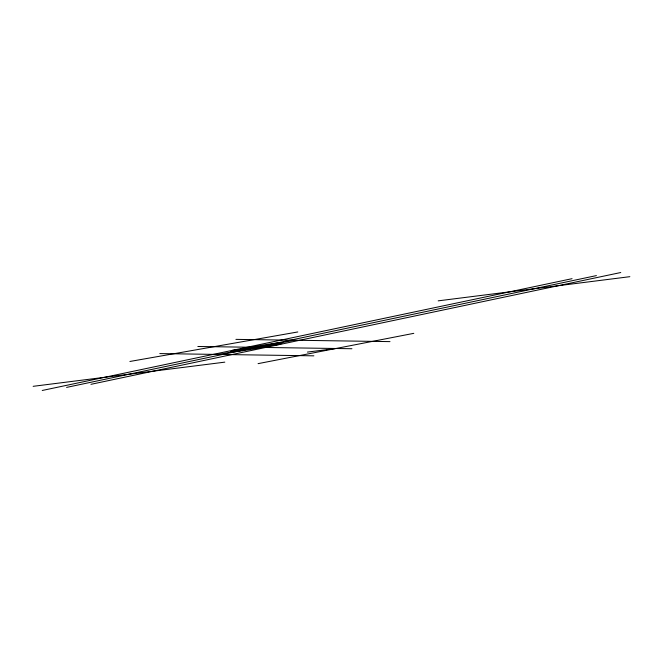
<?xml version="1.0" encoding="UTF-8"?>
<svg xmlns="http://www.w3.org/2000/svg" width="663" height="663" viewBox="0 0 663 663"><rect width="100%" height="100%" fill="white"/><g stroke="black" fill="none" stroke-linecap="round" stroke-linejoin="round"><path stroke-width="0.99" d="M42.241 390.474L572.07 278.675M66.59 387.399L596.41 275.601M90.93 384.325L620.759 272.526M258.081 363.647L413.787 333.34M218.392 354.44L294.513 340.227M129.89 361.468L297.795 331.956M438.193 300.853L629.85 276.678M232.108 350.404L280.797 344.263M33.15 386.322L224.807 362.147M307.433 352.086L335.934 348.498M235.912 339.373L389.985 341.619M197.847 346.484L351.929 348.73M159.791 353.586L313.872 355.832M242.625 350.702A26.363 1.061 -10.1 0 0 282.388 342.763A26.363 1.061 -10.1 0 0 244.349 348.539A26.363 1.061 -10.1 0 0 242.625 350.702"/></g></svg>
